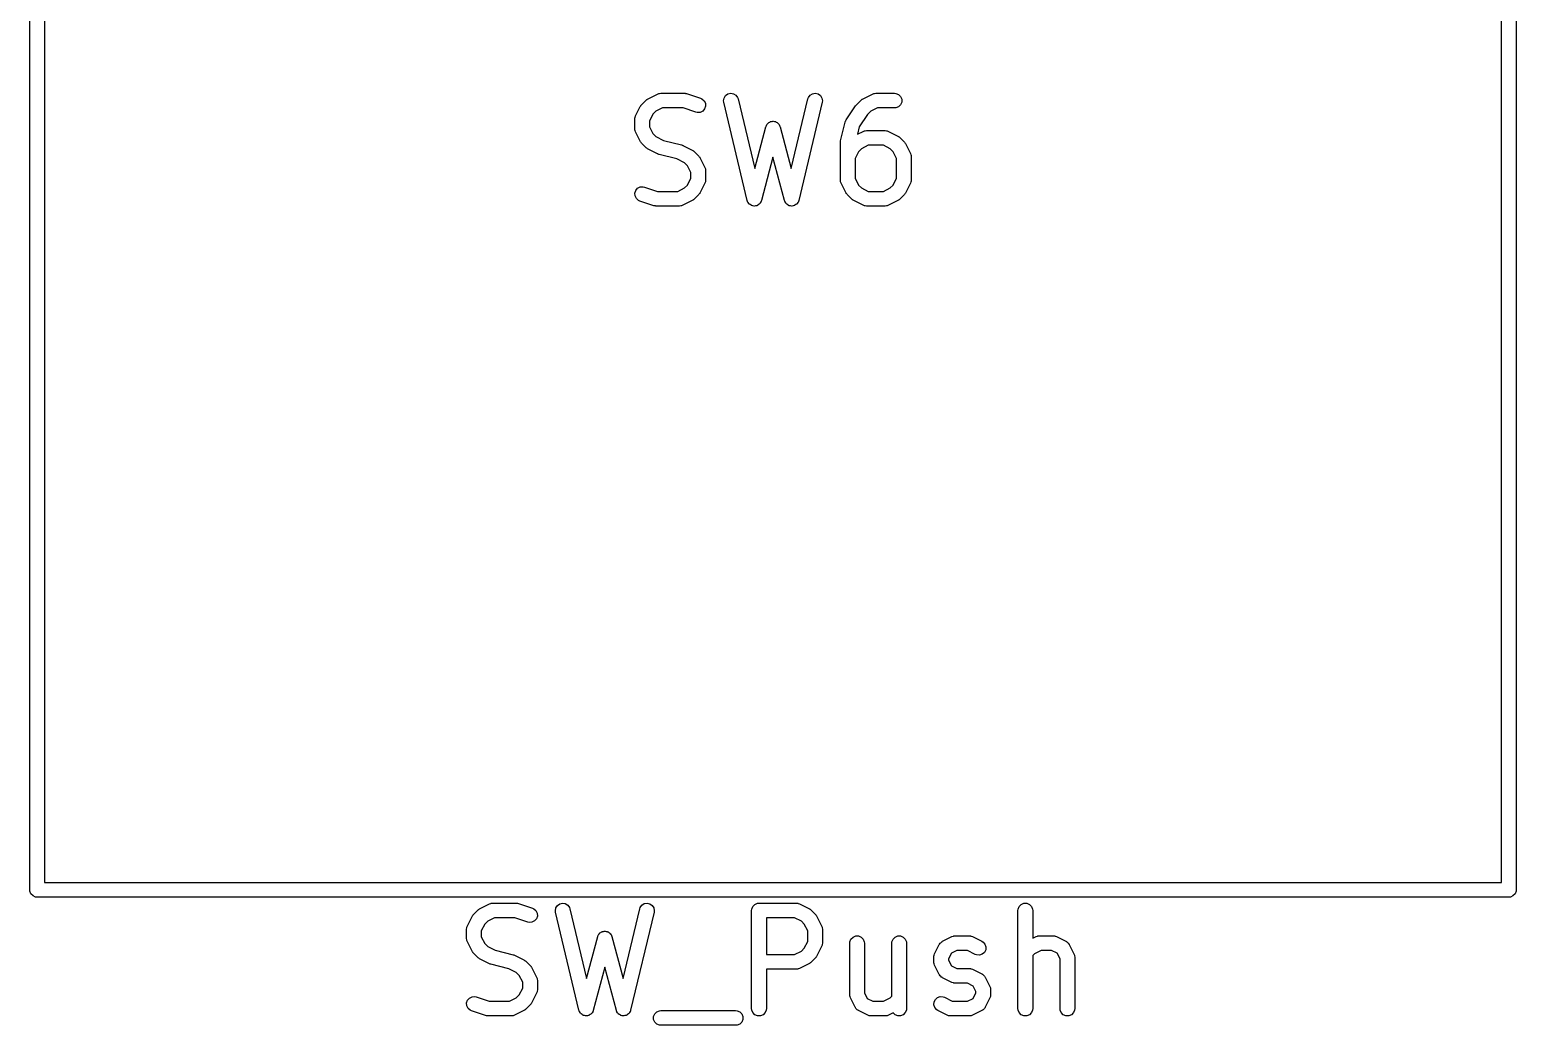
# Model space of a CAD drawing. Header units: millimetres. Extents: x 100.1 to 179.9, y -189 to -95.3.
# Drawn here: x 113.38 to 128.53, y -162.93 to -152.78 of the extents above; entities that cross this region are included whole.
import ezdxf

# ---------------------------------------------------------------- set-up
doc = ezdxf.new("R2010")
doc.units = ezdxf.units.MM
doc.layers.add('F.Fab', color=9, linetype='CONTINUOUS', true_color=0xafafaf)

msp = doc.modelspace()

# ---------------------------------------------------------------- linework, layer by layer
at = {"layer": 'F.Fab', "linetype": 'CONTINUOUS'}
for p, q in [((113.375, -161.55), (113.375, -146.55)), ((113.525, -146.625), (113.525, -161.475)), ((128.375, -161.475), (128.375, -146.625)), ((128.525, -146.55), (128.525, -161.55)), ((119.678364, -153.485356), (119.773602, -153.437737)), ((119.773602, -153.437737), (119.787333, -153.432482)), ((119.787333, -153.432482), (119.790022, -153.43229)), ((119.790022, -153.43229), (119.792511, -153.43126)), ((119.792511, -153.43126), (119.807143, -153.429819)), ((119.807143, -153.429819), (120.045238, -153.429819)), ((120.045238, -153.429819), (120.052643, -153.430548)), ((120.052643, -153.430548), (120.054618, -153.430408)), ((120.054618, -153.430408), (120.057215, -153.430998)), ((120.057215, -153.430998), (120.05987, -153.43126)), ((120.05987, -153.43126), (120.061701, -153.432018)), ((120.061701, -153.432018), (120.068955, -153.433668)), ((120.068955, -153.433668), (120.211812, -153.481287)), ((120.451114, -153.478728), (120.46645, -153.453806)), ((120.46645, -153.453806), (120.490157, -153.436649)), ((120.490157, -153.436649), (120.518625, -153.429871)), ((120.518625, -153.429871), (120.54752, -153.434504)), ((120.54752, -153.434504), (120.572442, -153.44984)), ((120.572442, -153.44984), (120.589599, -153.473547)), ((121.310402, -153.473547), (121.327559, -153.44984)), ((121.327559, -153.44984), (121.352481, -153.434504)), ((121.352481, -153.434504), (121.381376, -153.429871)), ((121.381376, -153.429871), (121.409844, -153.43665)), ((121.409844, -153.43665), (121.433551, -153.453806)), ((121.433551, -153.453806), (121.448887, -153.478728)), ((121.86884, -153.485356), (121.964078, -153.437737)), ((121.964078, -153.437737), (121.977809, -153.432482)), ((121.977809, -153.432482), (121.980498, -153.43229)), ((121.980498, -153.43229), (121.982987, -153.43126)), ((121.982987, -153.43126), (121.997619, -153.429819)), ((121.997619, -153.429819), (122.188095, -153.429819)), ((122.188095, -153.429819), (122.202727, -153.43126)), ((122.202727, -153.43126), (122.229763, -153.442459)), ((122.229763, -153.442459), (122.250455, -153.463151)), ((122.250455, -153.463151), (122.261654, -153.490187)), ((119.549585, -153.661754), (119.597204, -153.566516)), ((119.597204, -153.566516), (119.601168, -153.560216)), ((119.601168, -153.560216), (119.601926, -153.558389)), ((119.601926, -153.558389), (119.603614, -153.556332)), ((119.603614, -153.556332), (119.605036, -153.554073)), ((119.605036, -153.554073), (119.606534, -153.552773)), ((119.606534, -153.552773), (119.611253, -153.547024)), ((119.611253, -153.547024), (119.658872, -153.499405)), ((119.658872, -153.499405), (119.664621, -153.494686)), ((119.664621, -153.494686), (119.665921, -153.493188)), ((119.665921, -153.493188), (119.66818, -153.491766)), ((119.66818, -153.491766), (119.670237, -153.490078)), ((119.670237, -153.490078), (119.672064, -153.48932)), ((119.672064, -153.48932), (119.678364, -153.485356)), ((119.756332, -153.614077), (119.725925, -153.644484)), ((119.824848, -153.579819), (119.756332, -153.614077)), ((120.033068, -153.579819), (119.824848, -153.579819)), ((120.164377, -153.623589), (120.033068, -153.579819)), ((120.234078, -153.611688), (120.207904, -153.624774)), ((120.211812, -153.481287), (120.225237, -153.487281)), ((120.225237, -153.487281), (120.247344, -153.506455)), ((120.253252, -153.58958), (120.234078, -153.611688)), ((120.247344, -153.506455), (120.260431, -153.532628)), ((120.262506, -153.561818), (120.253252, -153.58958)), ((120.260431, -153.532628), (120.262506, -153.561818)), ((120.446481, -153.507623), (120.451114, -153.478728)), ((120.448469, -153.522191), (120.446481, -153.507623)), ((120.686564, -154.522191), (120.448469, -153.522191)), ((120.589599, -153.473547), (120.594389, -153.487447)), ((120.594389, -153.487447), (120.76364, -154.198303)), ((121.136359, -154.198303), (121.305612, -153.487448)), ((121.451532, -153.522191), (121.213436, -154.522191)), ((121.305612, -153.487448), (121.310402, -153.473547)), ((121.448887, -153.478728), (121.45352, -153.507623)), ((121.45352, -153.507623), (121.451532, -153.522191)), ((121.69712, -153.701311), (121.792358, -153.558454)), ((121.792358, -153.558454), (121.792392, -153.558411)), ((121.792392, -153.558411), (121.792402, -153.558389)), ((121.792402, -153.558389), (121.79689, -153.55292)), ((121.79689, -153.55292), (121.801674, -153.547079)), ((121.801674, -153.547079), (121.801695, -153.547064)), ((121.801695, -153.547064), (121.801729, -153.547024)), ((121.801729, -153.547024), (121.849348, -153.499405)), ((121.849348, -153.499405), (121.855097, -153.494686)), ((121.855097, -153.494686), (121.856397, -153.493188)), ((121.856397, -153.493188), (121.858656, -153.491766)), ((121.858656, -153.491766), (121.860713, -153.490078)), ((121.860713, -153.490078), (121.86254, -153.48932)), ((121.86254, -153.48932), (121.86884, -153.485356)), ((121.946808, -153.614077), (121.913046, -153.647838)), ((122.015324, -153.579819), (121.946808, -153.614077)), ((122.188095, -153.579819), (122.015324, -153.579819)), ((122.202727, -153.578378), (122.188095, -153.579819)), ((122.229763, -153.567179), (122.202727, -153.578378)), ((122.250455, -153.546487), (122.229763, -153.567179)), ((122.261654, -153.519451), (122.250455, -153.546487)), ((122.261654, -153.490187), (122.261654, -153.519451)), ((119.541667, -153.695295), (119.543108, -153.680663)), ((119.541667, -153.790533), (119.541667, -153.695295)), ((119.543108, -153.680663), (119.544139, -153.678173)), ((119.544139, -153.678173), (119.54433, -153.675486)), ((119.54433, -153.675486), (119.549585, -153.661754)), ((119.725925, -153.644484), (119.691667, -153.713)), ((119.691667, -153.713), (119.691667, -153.772828)), ((120.178714, -153.626849), (120.164377, -153.623589)), ((120.207904, -153.624774), (120.178714, -153.626849)), ((120.76364, -154.198303), (120.877532, -153.771208)), ((120.877532, -153.771208), (120.878817, -153.767779)), ((120.878817, -153.767779), (120.879009, -153.76634)), ((120.879009, -153.76634), (120.879998, -153.76463)), ((120.879998, -153.76463), (120.882695, -153.757441)), ((120.882695, -153.757441), (120.888712, -153.74958)), ((120.888712, -153.74958), (120.893671, -153.741015)), ((120.893671, -153.741015), (120.897528, -153.738062)), ((120.897528, -153.738062), (120.900482, -153.734204)), ((120.900482, -153.734204), (120.909049, -153.729243)), ((120.909049, -153.729243), (120.916909, -153.723228)), ((120.916909, -153.723228), (120.921601, -153.721976)), ((120.921601, -153.721976), (120.925807, -153.719542)), ((120.925807, -153.719542), (120.935624, -153.718237)), ((120.935624, -153.718237), (120.945185, -153.715688)), ((120.945185, -153.715688), (120.949997, -153.716327)), ((120.949997, -153.716327), (120.954816, -153.715687)), ((120.954816, -153.715687), (120.964386, -153.718239)), ((120.964386, -153.718239), (120.974193, -153.719542)), ((120.974193, -153.719542), (120.978394, -153.721974)), ((120.978394, -153.721974), (120.983091, -153.723227)), ((120.983091, -153.723227), (120.990953, -153.729245)), ((120.990953, -153.729245), (120.999518, -153.734204)), ((120.999518, -153.734204), (121.00247, -153.738061)), ((121.00247, -153.738061), (121.006329, -153.741015)), ((121.006329, -153.741015), (121.01129, -153.749583)), ((121.01129, -153.749583), (121.017305, -153.757442)), ((121.017305, -153.757442), (121.019999, -153.764626)), ((121.019999, -153.764626), (121.020991, -153.766339)), ((121.020991, -153.766339), (121.021182, -153.76778)), ((121.021182, -153.76778), (121.022468, -153.771208)), ((121.022468, -153.771208), (121.136359, -154.198303)), ((121.639144, -153.9152), (121.686763, -153.724724)), ((121.686763, -153.724724), (121.689843, -153.716101)), ((121.689843, -153.716101), (121.690203, -153.714285)), ((121.690203, -153.714285), (121.691081, -153.712637)), ((121.691081, -153.712637), (121.69171, -153.710878)), ((121.69171, -153.710878), (121.692813, -153.709389)), ((121.692813, -153.709389), (121.69712, -153.701311)), ((121.913046, -153.647838), (121.829134, -153.773707)), ((119.543108, -153.805165), (119.541667, -153.790533)), ((119.544139, -153.807654), (119.543108, -153.805165)), ((119.54433, -153.810342), (119.544139, -153.807654)), ((119.549585, -153.824074), (119.54433, -153.810342)), ((119.597204, -153.919312), (119.549585, -153.824074)), ((119.601168, -153.925611), (119.597204, -153.919312)), ((119.691667, -153.772828), (119.725925, -153.841344)), ((119.725925, -153.841344), (119.756332, -153.871751)), ((119.756332, -153.871751), (119.833319, -153.910244)), ((119.833319, -153.910244), (120.015809, -153.955867)), ((121.637803, -153.92427), (121.638346, -153.918758)), ((121.638346, -153.918758), (121.638768, -153.917736)), ((121.638768, -153.917736), (121.639144, -153.9152)), ((121.829134, -153.773707), (121.81061, -153.847804)), ((121.81061, -153.847804), (121.86884, -153.818689)), ((121.86884, -153.818689), (121.882571, -153.813434)), ((121.882571, -153.813434), (121.88526, -153.813242)), ((121.88526, -153.813242), (121.887749, -153.812212)), ((121.887749, -153.812212), (121.902381, -153.810771)), ((121.902381, -153.810771), (122.092857, -153.810771)), ((122.092857, -153.810771), (122.107489, -153.812212)), ((122.107489, -153.812212), (122.109978, -153.813243)), ((122.109978, -153.813243), (122.112666, -153.813434)), ((122.112666, -153.813434), (122.126398, -153.818689)), ((122.126398, -153.818689), (122.221636, -153.866308)), ((122.221636, -153.866308), (122.227935, -153.870272)), ((122.227935, -153.870272), (122.229763, -153.87103)), ((122.229763, -153.87103), (122.231819, -153.872718)), ((122.231819, -153.872718), (122.234079, -153.87414)), ((122.234079, -153.87414), (122.235378, -153.875638)), ((122.235378, -153.875638), (122.241128, -153.880357)), ((122.241128, -153.880357), (122.288747, -153.927976)), ((119.601926, -153.927439), (119.601168, -153.925611)), ((119.603614, -153.929495), (119.601926, -153.927439)), ((119.605036, -153.931755), (119.603614, -153.929495)), ((119.606534, -153.933054), (119.605036, -153.931755)), ((119.611253, -153.938804), (119.606534, -153.933054)), ((119.658872, -153.986423), (119.611253, -153.938804)), ((119.664621, -153.991141), (119.658872, -153.986423)), ((119.665921, -153.99264), (119.664621, -153.991141)), ((119.66818, -153.994061), (119.665921, -153.99264)), ((119.670237, -153.99575), (119.66818, -153.994061)), ((119.672064, -153.996507), (119.670237, -153.99575)), ((119.678364, -154.000472), (119.672064, -153.996507)), ((119.773602, -154.048091), (119.678364, -154.000472)), ((119.774671, -154.0485), (119.773602, -154.048091)), ((119.775107, -154.048823), (119.774671, -154.0485)), ((119.781243, -154.051015), (119.775107, -154.048823)), ((119.787333, -154.053346), (119.781243, -154.051015)), ((119.787873, -154.053384), (119.787333, -154.053346)), ((119.788953, -154.05377), (119.787873, -154.053384)), ((119.971443, -154.099392), (119.788953, -154.05377)), ((120.015809, -153.955867), (120.016888, -153.956252)), ((120.016888, -153.956252), (120.017428, -153.956291)), ((120.017428, -153.956291), (120.023509, -153.958618)), ((120.023509, -153.958618), (120.029655, -153.960814)), ((120.029655, -153.960814), (120.03009, -153.961136)), ((120.03009, -153.961136), (120.03116, -153.961546)), ((120.03116, -153.961546), (120.126398, -154.009165)), ((120.126398, -154.009165), (120.132697, -154.013129)), ((120.132697, -154.013129), (120.134525, -154.013887)), ((120.134525, -154.013887), (120.136581, -154.015575)), ((120.136581, -154.015575), (120.138841, -154.016997)), ((120.138841, -154.016997), (120.14014, -154.018495)), ((120.14014, -154.018495), (120.14589, -154.023214)), ((120.14589, -154.023214), (120.193509, -154.070833)), ((120.193509, -154.070833), (120.198227, -154.076582)), ((121.636905, -153.93339), (121.637156, -153.930836)), ((121.636905, -154.314342), (121.636905, -153.93339)), ((121.636994, -153.929744), (121.637803, -153.92427)), ((121.637156, -153.930836), (121.636994, -153.929744)), ((121.821163, -154.025436), (121.786905, -154.093952)), ((121.85157, -153.995029), (121.821163, -154.025436)), ((121.920086, -153.960771), (121.85157, -153.995029)), ((122.075152, -153.960771), (121.920086, -153.960771)), ((122.143668, -153.995029), (122.075152, -153.960771)), ((122.174075, -154.025436), (122.143668, -153.995029)), ((122.208333, -154.093952), (122.174075, -154.025436)), ((122.288747, -153.927976), (122.293465, -153.933725)), ((122.293465, -153.933725), (122.294964, -153.935025)), ((122.294964, -153.935025), (122.296385, -153.937284)), ((122.296385, -153.937284), (122.298074, -153.939341)), ((122.298074, -153.939341), (122.298831, -153.941168)), ((122.298831, -153.941168), (122.302796, -153.947468)), ((122.302796, -153.947468), (122.350415, -154.042706)), ((122.350415, -154.042706), (122.35567, -154.056437)), ((122.35567, -154.056437), (122.355861, -154.059126)), ((122.355861, -154.059126), (122.356892, -154.061615)), ((122.356892, -154.061615), (122.358333, -154.076247)), ((120.04843, -154.137886), (119.971443, -154.099392)), ((120.078837, -154.168293), (120.04843, -154.137886)), ((120.113095, -154.236809), (120.078837, -154.168293)), ((120.198227, -154.076582), (120.199726, -154.077882)), ((120.199726, -154.077882), (120.201147, -154.080141)), ((120.201147, -154.080141), (120.202836, -154.082198)), ((120.202836, -154.082198), (120.203593, -154.084025)), ((120.203593, -154.084025), (120.207558, -154.090325)), ((120.207558, -154.090325), (120.255177, -154.185563)), ((120.255177, -154.185563), (120.260432, -154.199294)), ((120.260432, -154.199294), (120.260623, -154.201983)), ((120.260623, -154.201983), (120.261654, -154.204472)), ((120.261654, -154.204472), (120.263095, -154.219104)), ((120.263095, -154.219104), (120.263095, -154.314342)), ((120.949999, -154.081613), (120.831992, -154.524144)), ((121.068008, -154.524144), (120.949999, -154.081613)), ((121.786905, -154.093952), (121.786905, -154.296637)), ((122.208333, -154.296637), (122.208333, -154.093952)), ((122.358333, -154.076247), (122.358333, -154.314342)), ((120.048429, -154.395561), (120.078836, -154.365153)), ((120.078836, -154.365153), (120.113095, -154.296637)), ((120.113095, -154.296637), (120.113095, -154.236809)), ((120.255177, -154.347883), (120.207558, -154.443121)), ((120.260432, -154.334152), (120.255177, -154.347883)), ((120.260623, -154.331462), (120.260432, -154.334152)), ((120.261654, -154.328974), (120.260623, -154.331462)), ((120.263095, -154.314342), (120.261654, -154.328974)), ((121.638346, -154.328974), (121.636905, -154.314342)), ((121.639377, -154.331463), (121.638346, -154.328974)), ((121.639568, -154.334151), (121.639377, -154.331463)), ((121.644823, -154.347883), (121.639568, -154.334151)), ((121.692442, -154.443121), (121.644823, -154.347883)), ((121.786905, -154.296637), (121.821163, -154.365153)), ((121.821163, -154.365153), (121.85157, -154.395561)), ((122.143667, -154.395561), (122.174074, -154.365153)), ((122.174074, -154.365153), (122.208333, -154.296637)), ((122.350415, -154.347883), (122.302796, -154.443121)), ((122.35567, -154.334152), (122.350415, -154.347883)), ((122.355861, -154.331462), (122.35567, -154.334152)), ((122.356892, -154.328974), (122.355861, -154.331462)), ((122.358333, -154.314342), (122.356892, -154.328974)), ((119.542256, -154.44782), (119.55151, -154.420057)), ((119.544331, -154.47701), (119.542256, -154.44782)), ((119.557417, -154.503183), (119.544331, -154.47701)), ((119.55151, -154.420057), (119.570684, -154.39795)), ((119.579524, -154.522357), (119.557417, -154.503183)), ((119.570684, -154.39795), (119.596857, -154.384864)), ((119.59295, -154.528351), (119.579524, -154.522357)), ((119.735806, -154.57597), (119.59295, -154.528351)), ((119.596857, -154.384864), (119.626047, -154.382789)), ((119.626047, -154.382789), (119.640384, -154.386049)), ((119.640384, -154.386049), (119.771694, -154.429819)), ((119.771694, -154.429819), (119.979914, -154.429819)), ((119.979914, -154.429819), (120.048429, -154.395561)), ((120.126398, -154.524282), (120.03116, -154.571901)), ((120.132697, -154.520317), (120.126398, -154.524282)), ((120.134525, -154.51956), (120.132697, -154.520317)), ((120.136581, -154.517872), (120.134525, -154.51956)), ((120.138841, -154.51645), (120.136581, -154.517872)), ((120.140141, -154.51495), (120.138841, -154.51645)), ((120.145891, -154.510232), (120.140141, -154.51495)), ((120.193509, -154.462613), (120.145891, -154.510232)), ((120.198227, -154.456863), (120.193509, -154.462613)), ((120.199726, -154.455564), (120.198227, -154.456863)), ((120.201147, -154.453305), (120.199726, -154.455564)), ((120.202837, -154.451247), (120.201147, -154.453305)), ((120.203594, -154.449417), (120.202837, -154.451247)), ((120.207558, -154.443121), (120.203594, -154.449417)), ((120.688293, -154.52721), (120.686564, -154.522191)), ((120.688533, -154.529012), (120.688293, -154.52721)), ((120.689475, -154.53064), (120.688533, -154.529012)), ((120.830126, -154.529118), (120.829839, -154.53091)), ((120.831992, -154.524144), (120.830126, -154.529118)), ((121.069873, -154.529119), (121.068008, -154.524144)), ((121.070161, -154.53091), (121.069873, -154.529119)), ((121.211467, -154.529013), (121.210523, -154.530642)), ((121.211706, -154.527209), (121.211467, -154.529013)), ((121.213436, -154.522191), (121.211706, -154.527209)), ((121.696405, -154.449417), (121.692442, -154.443121)), ((121.697163, -154.451247), (121.696405, -154.449417)), ((121.698852, -154.453305), (121.697163, -154.451247)), ((121.700274, -154.455564), (121.698852, -154.453305)), ((121.701772, -154.456863), (121.700274, -154.455564)), ((121.70649, -154.462612), (121.701772, -154.456863)), ((121.754109, -154.510232), (121.70649, -154.462612)), ((121.759858, -154.51495), (121.754109, -154.510232)), ((121.761159, -154.51645), (121.759858, -154.51495)), ((121.763418, -154.517872), (121.761159, -154.51645)), ((121.765475, -154.51956), (121.763418, -154.517872)), ((121.767302, -154.520317), (121.765475, -154.51956)), ((121.773602, -154.524282), (121.767302, -154.520317)), ((121.86884, -154.571901), (121.773602, -154.524282)), ((121.85157, -154.395561), (121.920086, -154.429819)), ((121.920086, -154.429819), (122.075152, -154.429819)), ((122.075152, -154.429819), (122.143667, -154.395561)), ((122.221636, -154.524282), (122.126398, -154.571901)), ((122.227935, -154.520317), (122.221636, -154.524282)), ((122.229763, -154.51956), (122.227935, -154.520317)), ((122.231819, -154.517872), (122.229763, -154.51956)), ((122.234079, -154.51645), (122.231819, -154.517872)), ((122.235379, -154.51495), (122.234079, -154.51645)), ((122.241129, -154.510232), (122.235379, -154.51495)), ((122.288747, -154.462613), (122.241129, -154.510232)), ((122.293465, -154.456863), (122.288747, -154.462613)), ((122.294964, -154.455564), (122.293465, -154.456863)), ((122.296385, -154.453305), (122.294964, -154.455564)), ((122.298075, -154.451247), (122.296385, -154.453305)), ((122.298832, -154.449417), (122.298075, -154.451247)), ((122.302796, -154.443121), (122.298832, -154.449417)), ((119.743061, -154.577619), (119.735806, -154.57597)), ((119.744892, -154.578378), (119.743061, -154.577619)), ((119.747545, -154.578639), (119.744892, -154.578378)), ((119.750143, -154.57923), (119.747545, -154.578639)), ((119.752117, -154.579089), (119.750143, -154.57923)), ((119.759524, -154.579819), (119.752117, -154.579089)), ((119.997619, -154.579819), (119.759524, -154.579819)), ((120.012251, -154.578378), (119.997619, -154.579819)), ((120.01474, -154.577346), (120.012251, -154.578378)), ((120.017428, -154.577156), (120.01474, -154.577346)), ((120.03116, -154.571901), (120.017428, -154.577156)), ((120.691354, -154.536091), (120.689475, -154.53064)), ((120.69774, -154.544915), (120.691354, -154.536091)), ((120.703195, -154.554337), (120.69774, -154.544915)), ((120.706252, -154.556677), (120.703195, -154.554337)), ((120.708511, -154.559798), (120.706252, -154.556677)), ((120.717786, -154.565505), (120.708511, -154.559798)), ((120.726433, -154.572124), (120.717786, -154.565505)), ((120.730153, -154.573116), (120.726433, -154.572124)), ((120.733433, -154.575134), (120.730153, -154.573116)), ((120.744187, -154.576858), (120.733433, -154.575134)), ((120.754709, -154.579664), (120.744187, -154.576858)), ((120.758524, -154.579157), (120.754709, -154.579664)), ((120.762328, -154.579767), (120.758524, -154.579157)), ((120.772926, -154.577243), (120.762328, -154.579767)), ((120.783717, -154.57581), (120.772926, -154.577243)), ((120.787048, -154.573881), (120.783717, -154.57581)), ((120.790796, -154.572989), (120.787048, -154.573881)), ((120.79962, -154.566602), (120.790796, -154.572989)), ((120.809042, -154.561148), (120.79962, -154.566602)), ((120.811382, -154.55809), (120.809042, -154.561148)), ((120.814503, -154.555832), (120.811382, -154.55809)), ((120.82021, -154.546556), (120.814503, -154.555832)), ((120.826829, -154.53791), (120.82021, -154.546556)), ((120.828854, -154.53251), (120.826829, -154.53791)), ((120.829839, -154.53091), (120.828854, -154.53251)), ((121.071145, -154.532509), (121.070161, -154.53091)), ((121.073171, -154.537911), (121.071145, -154.532509)), ((121.079791, -154.546559), (121.073171, -154.537911)), ((121.085497, -154.555832), (121.079791, -154.546559)), ((121.088617, -154.55809), (121.085497, -154.555832)), ((121.090958, -154.561148), (121.088617, -154.55809)), ((121.100379, -154.566602), (121.090958, -154.561148)), ((121.109204, -154.572989), (121.100379, -154.566602)), ((121.112951, -154.573881), (121.109204, -154.572989)), ((121.116283, -154.57581), (121.112951, -154.573881)), ((121.127076, -154.577244), (121.116283, -154.57581)), ((121.137672, -154.579767), (121.127076, -154.577244)), ((121.141473, -154.579157), (121.137672, -154.579767)), ((121.145292, -154.579665), (121.141473, -154.579157)), ((121.155823, -154.576856), (121.145292, -154.579665)), ((121.166567, -154.575134), (121.155823, -154.576856)), ((121.169843, -154.573118), (121.166567, -154.575134)), ((121.173567, -154.572125), (121.169843, -154.573118)), ((121.182217, -154.565503), (121.173567, -154.572125)), ((121.191489, -154.559798), (121.182217, -154.565503)), ((121.193747, -154.556677), (121.191489, -154.559798)), ((121.196805, -154.554337), (121.193747, -154.556677)), ((121.20226, -154.544914), (121.196805, -154.554337)), ((121.208646, -154.536091), (121.20226, -154.544914)), ((121.210523, -154.530642), (121.208646, -154.536091)), ((121.882571, -154.577156), (121.86884, -154.571901)), ((121.88526, -154.577347), (121.882571, -154.577156)), ((121.887749, -154.578378), (121.88526, -154.577347)), ((121.902381, -154.579819), (121.887749, -154.578378)), ((122.092857, -154.579819), (121.902381, -154.579819)), ((122.107489, -154.578378), (122.092857, -154.579819)), ((122.109978, -154.577346), (122.107489, -154.578378)), ((122.112666, -154.577156), (122.109978, -154.577346)), ((122.126398, -154.571901), (122.112666, -154.577156)), ((113.525, -161.475), (128.375, -161.475)), ((113.376441, -161.564632), (113.375, -161.55)), ((113.38764, -161.591668), (113.376441, -161.564632)), ((113.408332, -161.61236), (113.38764, -161.591668)), ((113.435368, -161.623559), (113.408332, -161.61236)), ((113.45, -161.625), (113.435368, -161.623559)), ((128.45, -161.625), (113.45, -161.625)), ((128.464632, -161.623559), (128.45, -161.625)), ((128.491668, -161.61236), (128.464632, -161.623559)), ((128.51236, -161.591668), (128.491668, -161.61236)), ((128.523559, -161.564632), (128.51236, -161.591668)), ((128.525, -161.55), (128.523559, -161.564632)), ((117.896967, -161.802024), (117.944586, -161.754405)), ((117.944586, -161.754405), (117.950335, -161.749686)), ((117.950335, -161.749686), (117.951635, -161.748188)), ((117.951635, -161.748188), (117.953894, -161.746766)), ((117.953894, -161.746766), (117.955951, -161.745078)), ((117.955951, -161.745078), (117.957778, -161.74432)), ((117.957778, -161.74432), (117.964078, -161.740356)), ((117.964078, -161.740356), (118.059316, -161.692737)), ((118.059316, -161.692737), (118.073047, -161.687482)), ((118.073047, -161.687482), (118.075736, -161.68729)), ((118.075736, -161.68729), (118.078225, -161.68626)), ((118.078225, -161.68626), (118.092857, -161.684819)), ((118.092857, -161.684819), (118.330952, -161.684819)), ((118.330952, -161.684819), (118.338357, -161.685548)), ((118.338357, -161.685548), (118.340332, -161.685408)), ((118.340332, -161.685408), (118.342929, -161.685998)), ((118.342929, -161.685998), (118.345584, -161.68626)), ((118.345584, -161.68626), (118.347415, -161.687018)), ((118.347415, -161.687018), (118.354669, -161.688668)), ((118.354669, -161.688668), (118.497526, -161.736287)), ((118.497526, -161.736287), (118.510951, -161.742281)), ((118.510951, -161.742281), (118.533058, -161.761455)), ((118.533058, -161.761455), (118.546145, -161.787628)), ((118.546145, -161.787628), (118.54822, -161.816818)), ((118.732195, -161.762623), (118.736828, -161.733728)), ((118.734183, -161.777191), (118.732195, -161.762623)), ((118.972278, -162.777191), (118.734183, -161.777191)), ((118.736828, -161.733728), (118.752164, -161.708806)), ((118.752164, -161.708806), (118.775871, -161.691649)), ((118.775871, -161.691649), (118.804339, -161.684871)), ((118.804339, -161.684871), (118.833234, -161.689504)), ((118.833234, -161.689504), (118.858156, -161.70484)), ((118.858156, -161.70484), (118.875313, -161.728547)), ((118.875313, -161.728547), (118.880103, -161.742447)), ((118.880103, -161.742447), (119.049354, -162.453303)), ((119.422073, -162.453303), (119.591326, -161.742448)), ((119.737246, -161.777191), (119.49915, -162.777191)), ((119.591326, -161.742448), (119.596116, -161.728547)), ((119.596116, -161.728547), (119.613273, -161.70484)), ((119.613273, -161.70484), (119.638195, -161.689504)), ((119.638195, -161.689504), (119.66709, -161.684871)), ((119.66709, -161.684871), (119.695558, -161.69165)), ((119.695558, -161.69165), (119.719265, -161.708806)), ((119.719265, -161.708806), (119.734601, -161.733728)), ((119.734601, -161.733728), (119.739234, -161.762623)), ((119.739234, -161.762623), (119.737246, -161.777191)), ((120.732143, -161.759819), (120.733584, -161.745187)), ((120.732143, -162.759819), (120.732143, -161.759819)), ((120.733584, -161.745187), (120.744783, -161.718151)), ((120.744783, -161.718151), (120.765475, -161.697459)), ((120.765475, -161.697459), (120.792511, -161.68626)), ((120.792511, -161.68626), (120.807143, -161.684819)), ((120.807143, -161.684819), (121.188095, -161.684819)), ((121.188095, -161.684819), (121.202727, -161.68626)), ((121.202727, -161.68626), (121.205216, -161.687291)), ((121.205216, -161.687291), (121.207904, -161.687482)), ((121.207904, -161.687482), (121.221636, -161.692737)), ((121.221636, -161.692737), (121.316874, -161.740356)), ((121.316874, -161.740356), (121.323173, -161.74432)), ((121.323173, -161.74432), (121.325001, -161.745078)), ((121.325001, -161.745078), (121.327057, -161.746766)), ((121.327057, -161.746766), (121.329317, -161.748188)), ((121.329317, -161.748188), (121.330616, -161.749686)), ((121.330616, -161.749686), (121.336366, -161.754405)), ((121.336366, -161.754405), (121.383985, -161.802024)), ((123.446429, -161.759819), (123.44787, -161.745187)), ((123.446429, -162.759819), (123.446429, -161.759819)), ((123.44787, -161.745187), (123.459069, -161.718151)), ((123.459069, -161.718151), (123.479761, -161.697459)), ((123.479761, -161.697459), (123.506797, -161.68626)), ((123.506797, -161.68626), (123.536061, -161.68626)), ((123.536061, -161.68626), (123.563097, -161.697459)), ((123.563097, -161.697459), (123.583789, -161.718151)), ((123.583789, -161.718151), (123.594988, -161.745187)), ((123.594988, -161.745187), (123.596429, -161.759819)), ((123.596429, -161.759819), (123.596429, -162.043228)), ((117.827381, -161.950295), (117.828822, -161.935663)), ((117.827381, -162.045533), (117.827381, -161.950295)), ((117.828822, -161.935663), (117.829853, -161.933173)), ((117.829853, -161.933173), (117.830044, -161.930486)), ((117.830044, -161.930486), (117.835299, -161.916754)), ((117.835299, -161.916754), (117.882918, -161.821516)), ((117.882918, -161.821516), (117.886882, -161.815216)), ((117.886882, -161.815216), (117.88764, -161.813389)), ((117.88764, -161.813389), (117.889328, -161.811332)), ((117.889328, -161.811332), (117.89075, -161.809073)), ((117.89075, -161.809073), (117.892248, -161.807773)), ((117.892248, -161.807773), (117.896967, -161.802024)), ((118.011639, -161.899484), (117.977381, -161.968)), ((118.042046, -161.869077), (118.011639, -161.899484)), ((118.110562, -161.834819), (118.042046, -161.869077)), ((118.318782, -161.834819), (118.110562, -161.834819)), ((118.450091, -161.878589), (118.318782, -161.834819)), ((118.464428, -161.881849), (118.450091, -161.878589)), ((118.493618, -161.879774), (118.464428, -161.881849)), ((118.519792, -161.866688), (118.493618, -161.879774)), ((118.538966, -161.84458), (118.519792, -161.866688)), ((118.54822, -161.816818), (118.538966, -161.84458)), ((121.17039, -161.834819), (120.882143, -161.834819)), ((120.882143, -161.834819), (120.882143, -162.208628)), ((121.238906, -161.869077), (121.17039, -161.834819)), ((121.269313, -161.899484), (121.238906, -161.869077)), ((121.303571, -161.968), (121.269313, -161.899484)), ((121.383985, -161.802024), (121.388703, -161.807773)), ((121.388703, -161.807773), (121.390202, -161.809073)), ((121.390202, -161.809073), (121.391623, -161.811332)), ((121.391623, -161.811332), (121.393312, -161.813389)), ((121.393312, -161.813389), (121.394069, -161.815216)), ((121.394069, -161.815216), (121.398034, -161.821516)), ((121.398034, -161.821516), (121.445653, -161.916754)), ((121.445653, -161.916754), (121.450908, -161.930485)), ((121.450908, -161.930485), (121.451099, -161.933174)), ((121.451099, -161.933174), (121.45213, -161.935663)), ((121.45213, -161.935663), (121.453571, -161.950295)), ((121.453571, -161.950295), (121.453571, -162.093152)), ((117.828822, -162.060165), (117.827381, -162.045533)), ((117.829853, -162.062654), (117.828822, -162.060165)), ((117.830044, -162.065342), (117.829853, -162.062654)), ((117.835299, -162.079074), (117.830044, -162.065342)), ((117.882918, -162.174312), (117.835299, -162.079074)), ((117.977381, -161.968), (117.977381, -162.027828)), ((117.977381, -162.027828), (118.011639, -162.096344)), ((118.011639, -162.096344), (118.042046, -162.126751)), ((119.049354, -162.453303), (119.163246, -162.026208)), ((119.163246, -162.026208), (119.164531, -162.022779)), ((119.164531, -162.022779), (119.164723, -162.02134)), ((119.164723, -162.02134), (119.165712, -162.01963)), ((119.165712, -162.01963), (119.168409, -162.012441)), ((119.168409, -162.012441), (119.174426, -162.00458)), ((119.174426, -162.00458), (119.179385, -161.996015)), ((119.179385, -161.996015), (119.183242, -161.993062)), ((119.183242, -161.993062), (119.186196, -161.989204)), ((119.186196, -161.989204), (119.194763, -161.984243)), ((119.194763, -161.984243), (119.202623, -161.978228)), ((119.202623, -161.978228), (119.207315, -161.976976)), ((119.207315, -161.976976), (119.211521, -161.974542)), ((119.211521, -161.974542), (119.221338, -161.973237)), ((119.221338, -161.973237), (119.230899, -161.970688)), ((119.230899, -161.970688), (119.235711, -161.971327)), ((119.235711, -161.971327), (119.24053, -161.970687)), ((119.24053, -161.970687), (119.2501, -161.973239)), ((119.2501, -161.973239), (119.259907, -161.974542)), ((119.259907, -161.974542), (119.264108, -161.976974)), ((119.264108, -161.976974), (119.268805, -161.978227)), ((119.268805, -161.978227), (119.276667, -161.984245)), ((119.276667, -161.984245), (119.285232, -161.989204)), ((119.285232, -161.989204), (119.288184, -161.993061)), ((119.288184, -161.993061), (119.292043, -161.996015)), ((119.292043, -161.996015), (119.297004, -162.004583)), ((119.297004, -162.004583), (119.303019, -162.012442)), ((119.303019, -162.012442), (119.305713, -162.019626)), ((119.305713, -162.019626), (119.306705, -162.021339)), ((119.306705, -162.021339), (119.306896, -162.02278)), ((119.306896, -162.02278), (119.308182, -162.026208)), ((119.308182, -162.026208), (119.422073, -162.453303)), ((121.269313, -162.143963), (121.303571, -162.075447)), ((121.303571, -162.075447), (121.303571, -161.968)), ((121.453571, -162.093152), (121.45213, -162.107784)), ((121.732143, -162.093152), (121.733584, -162.07852)), ((121.732143, -162.616961), (121.732143, -162.093152)), ((121.733584, -162.07852), (121.744783, -162.051484)), ((121.744783, -162.051484), (121.765475, -162.030792)), ((121.765475, -162.030792), (121.792511, -162.019593)), ((121.792511, -162.019593), (121.821775, -162.019593)), ((121.821775, -162.019593), (121.848811, -162.030792)), ((121.848811, -162.030792), (121.869503, -162.051484)), ((121.869503, -162.051484), (121.880702, -162.07852)), ((121.880702, -162.07852), (121.882143, -162.093152)), ((121.882143, -162.093152), (121.882143, -162.599256)), ((122.160714, -162.093152), (122.162155, -162.07852)), ((122.160714, -162.633514), (122.160714, -162.093152)), ((122.162155, -162.07852), (122.173354, -162.051484)), ((122.173354, -162.051484), (122.194046, -162.030792)), ((122.194046, -162.030792), (122.221082, -162.019593)), ((122.221082, -162.019593), (122.250346, -162.019593)), ((122.250346, -162.019593), (122.277382, -162.030792)), ((122.277382, -162.030792), (122.298074, -162.051484)), ((122.298074, -162.051484), (122.309273, -162.07852)), ((122.309273, -162.07852), (122.310714, -162.093152)), ((122.310714, -162.093152), (122.310714, -162.759819)), ((122.644823, -162.10723), (122.646363, -162.104782)), ((122.646363, -162.104782), (122.646748, -162.103629)), ((122.646748, -162.103629), (122.647993, -162.102192)), ((122.647993, -162.102192), (122.652655, -162.094787)), ((122.652655, -162.094787), (122.659759, -162.088625)), ((122.659759, -162.088625), (122.665921, -162.081521)), ((122.665921, -162.081521), (122.673326, -162.076859)), ((122.673326, -162.076859), (122.674763, -162.075614)), ((122.674763, -162.075614), (122.675916, -162.075229)), ((122.675916, -162.075229), (122.678364, -162.073689)), ((122.678364, -162.073689), (122.773602, -162.02607)), ((122.773602, -162.02607), (122.787333, -162.020815)), ((122.787333, -162.020815), (122.790022, -162.020623)), ((122.790022, -162.020623), (122.792511, -162.019593)), ((122.792511, -162.019593), (122.807143, -162.018152)), ((122.807143, -162.018152), (122.95, -162.018152)), ((122.95, -162.018152), (122.964632, -162.019593)), ((122.964632, -162.019593), (122.967121, -162.020624)), ((122.967121, -162.020624), (122.969809, -162.020815)), ((122.969809, -162.020815), (122.983541, -162.02607)), ((122.983541, -162.02607), (123.078779, -162.073689)), ((123.078779, -162.073689), (123.091222, -162.081521)), ((123.091222, -162.081521), (123.110395, -162.103629)), ((123.110395, -162.103629), (123.119649, -162.13139)), ((123.596429, -162.043228), (123.630745, -162.02607)), ((123.630745, -162.02607), (123.644476, -162.020815)), ((123.644476, -162.020815), (123.647165, -162.020623)), ((123.647165, -162.020623), (123.649654, -162.019593)), ((123.649654, -162.019593), (123.664286, -162.018152)), ((123.664286, -162.018152), (123.807143, -162.018152)), ((123.807143, -162.018152), (123.821775, -162.019593)), ((123.821775, -162.019593), (123.824264, -162.020624)), ((123.824264, -162.020624), (123.826952, -162.020815)), ((123.826952, -162.020815), (123.840684, -162.02607)), ((123.840684, -162.02607), (123.935922, -162.073689)), ((123.935922, -162.073689), (123.938369, -162.075229)), ((123.938369, -162.075229), (123.939523, -162.075614)), ((123.939523, -162.075614), (123.940959, -162.076859)), ((123.940959, -162.076859), (123.948365, -162.081521)), ((123.948365, -162.081521), (123.954526, -162.088625)), ((123.954526, -162.088625), (123.961631, -162.094787)), ((123.961631, -162.094787), (123.966292, -162.102192)), ((123.966292, -162.102192), (123.967538, -162.103629)), ((123.967538, -162.103629), (123.967922, -162.104782)), ((123.967922, -162.104782), (123.969463, -162.10723)), ((117.886882, -162.180611), (117.882918, -162.174312)), ((117.88764, -162.182439), (117.886882, -162.180611)), ((117.889328, -162.184495), (117.88764, -162.182439)), ((117.89075, -162.186755), (117.889328, -162.184495)), ((117.892248, -162.188054), (117.89075, -162.186755)), ((117.896967, -162.193804), (117.892248, -162.188054)), ((117.944586, -162.241423), (117.896967, -162.193804)), ((117.950335, -162.246141), (117.944586, -162.241423)), ((117.951635, -162.24764), (117.950335, -162.246141)), ((117.953894, -162.249061), (117.951635, -162.24764)), ((117.955951, -162.25075), (117.953894, -162.249061)), ((117.957778, -162.251507), (117.955951, -162.25075)), ((117.964078, -162.255472), (117.957778, -162.251507)), ((118.059316, -162.303091), (117.964078, -162.255472)), ((118.042046, -162.126751), (118.119033, -162.165244)), ((118.119033, -162.165244), (118.301523, -162.210867)), ((118.301523, -162.210867), (118.302602, -162.211252)), ((118.302602, -162.211252), (118.303142, -162.211291)), ((118.303142, -162.211291), (118.309223, -162.213618)), ((118.309223, -162.213618), (118.315369, -162.215814)), ((118.315369, -162.215814), (118.315804, -162.216136)), ((118.315804, -162.216136), (118.316874, -162.216546)), ((118.316874, -162.216546), (118.412112, -162.264165)), ((120.882143, -162.208628), (121.17039, -162.208628)), ((121.17039, -162.208628), (121.238906, -162.17437)), ((121.238906, -162.17437), (121.269313, -162.143963)), ((121.383985, -162.241423), (121.336366, -162.289042)), ((121.388703, -162.235673), (121.383985, -162.241423)), ((121.390202, -162.234374), (121.388703, -162.235673)), ((121.391623, -162.232114), (121.390202, -162.234374)), ((121.393312, -162.230058), (121.391623, -162.232114)), ((121.394069, -162.22823), (121.393312, -162.230058)), ((121.398034, -162.221931), (121.394069, -162.22823)), ((121.445653, -162.126693), (121.398034, -162.221931)), ((121.450908, -162.112962), (121.445653, -162.126693)), ((121.451099, -162.110272), (121.450908, -162.112962)), ((121.45213, -162.107784), (121.451099, -162.110272)), ((122.589286, -162.236009), (122.590727, -162.221377)), ((122.589286, -162.283628), (122.589286, -162.236009)), ((122.590727, -162.221377), (122.591758, -162.218887)), ((122.591758, -162.218887), (122.591949, -162.2162)), ((122.591949, -162.2162), (122.597204, -162.202468)), ((122.597204, -162.202468), (122.644823, -162.10723)), ((122.767806, -162.196672), (122.739286, -162.253714)), ((122.739286, -162.253714), (122.739286, -162.265923)), ((122.824848, -162.168152), (122.767806, -162.196672)), ((122.932295, -162.168152), (122.824848, -162.168152)), ((123.011697, -162.207853), (122.932295, -162.168152)), ((123.025428, -162.213108), (123.011697, -162.207853)), ((123.054618, -162.215182), (123.025428, -162.213108)), ((123.08238, -162.205928), (123.054618, -162.215182)), ((123.104487, -162.186755), (123.08238, -162.205928)), ((123.117575, -162.16058), (123.104487, -162.186755)), ((123.119649, -162.13139), (123.117575, -162.16058)), ((123.613475, -162.20241), (123.596429, -162.219456)), ((123.596429, -162.219456), (123.596429, -162.759819)), ((123.681991, -162.168152), (123.613475, -162.20241)), ((123.789438, -162.168152), (123.681991, -162.168152)), ((123.846479, -162.196672), (123.789438, -162.168152)), ((123.875, -162.253714), (123.846479, -162.196672)), ((123.875, -162.759819), (123.875, -162.253714)), ((123.969463, -162.10723), (124.017082, -162.202468)), ((124.017082, -162.202468), (124.022337, -162.216199)), ((124.022337, -162.216199), (124.022528, -162.218888)), ((124.022528, -162.218888), (124.023559, -162.221377)), ((124.023559, -162.221377), (124.025, -162.236009)), ((124.025, -162.236009), (124.025, -162.759819)), ((118.060385, -162.3035), (118.059316, -162.303091)), ((118.060821, -162.303823), (118.060385, -162.3035)), ((118.066957, -162.306015), (118.060821, -162.303823)), ((118.073047, -162.308346), (118.066957, -162.306015)), ((118.073587, -162.308384), (118.073047, -162.308346)), ((118.074667, -162.30877), (118.073587, -162.308384)), ((118.257157, -162.354392), (118.074667, -162.30877)), ((118.334144, -162.392886), (118.257157, -162.354392)), ((118.364551, -162.423293), (118.334144, -162.392886)), ((118.412112, -162.264165), (118.418411, -162.268129)), ((118.418411, -162.268129), (118.420239, -162.268887)), ((118.420239, -162.268887), (118.422295, -162.270575)), ((118.422295, -162.270575), (118.424555, -162.271997)), ((118.424555, -162.271997), (118.425854, -162.273495)), ((118.425854, -162.273495), (118.431604, -162.278214)), ((118.431604, -162.278214), (118.479223, -162.325833)), ((118.479223, -162.325833), (118.483941, -162.331582)), ((118.483941, -162.331582), (118.48544, -162.332882)), ((118.48544, -162.332882), (118.486861, -162.335141)), ((118.486861, -162.335141), (118.48855, -162.337198)), ((118.48855, -162.337198), (118.489307, -162.339025)), ((118.489307, -162.339025), (118.493272, -162.345325)), ((118.493272, -162.345325), (118.540891, -162.440563)), ((119.235713, -162.336613), (119.117706, -162.779144)), ((119.353722, -162.779144), (119.235713, -162.336613)), ((121.188095, -162.358628), (120.882143, -162.358628)), ((120.882143, -162.358628), (120.882143, -162.759819)), ((121.202727, -162.357187), (121.188095, -162.358628)), ((121.205216, -162.356155), (121.202727, -162.357187)), ((121.207904, -162.355965), (121.205216, -162.356155)), ((121.221636, -162.35071), (121.207904, -162.355965)), ((121.316874, -162.303091), (121.221636, -162.35071)), ((121.323173, -162.299126), (121.316874, -162.303091)), ((121.325001, -162.298369), (121.323173, -162.299126)), ((121.327057, -162.29668), (121.325001, -162.298369)), ((121.329317, -162.295259), (121.327057, -162.29668)), ((121.330616, -162.29376), (121.329317, -162.295259)), ((121.336366, -162.289042), (121.330616, -162.29376)), ((122.590727, -162.29826), (122.589286, -162.283628)), ((122.591758, -162.300749), (122.590727, -162.29826)), ((122.591949, -162.303437), (122.591758, -162.300749)), ((122.597204, -162.317169), (122.591949, -162.303437)), ((122.644823, -162.412407), (122.597204, -162.317169)), ((122.739286, -162.265923), (122.767806, -162.322964)), ((122.767806, -162.322964), (122.824848, -162.351485)), ((122.824848, -162.351485), (122.95, -162.351485)), ((122.95, -162.351485), (122.964632, -162.352926)), ((122.964632, -162.352926), (122.967121, -162.353957)), ((122.967121, -162.353957), (122.969809, -162.354148)), ((122.969809, -162.354148), (122.983541, -162.359403)), ((122.983541, -162.359403), (123.078779, -162.407022)), ((123.078779, -162.407022), (123.081226, -162.408562)), ((118.36455, -162.620153), (118.398809, -162.551637)), ((118.398809, -162.491809), (118.364551, -162.423293)), ((118.398809, -162.551637), (118.398809, -162.491809)), ((118.540891, -162.440563), (118.546146, -162.454294)), ((118.546146, -162.454294), (118.546337, -162.456983)), ((118.546337, -162.456983), (118.547368, -162.459472)), ((118.547368, -162.459472), (118.548809, -162.474104)), ((118.548809, -162.474104), (118.548809, -162.569342)), ((122.646363, -162.414854), (122.644823, -162.412407)), ((122.646748, -162.416008), (122.646363, -162.414854)), ((122.647993, -162.417444), (122.646748, -162.416008)), ((122.652655, -162.42485), (122.647993, -162.417444)), ((122.659759, -162.431011), (122.652655, -162.42485)), ((122.665921, -162.438116), (122.659759, -162.431011)), ((122.673326, -162.442777), (122.665921, -162.438116)), ((122.674763, -162.444023), (122.673326, -162.442777)), ((122.675916, -162.444407), (122.674763, -162.444023)), ((122.678364, -162.445948), (122.675916, -162.444407)), ((122.773602, -162.493567), (122.678364, -162.445948)), ((122.787333, -162.498822), (122.773602, -162.493567)), ((122.790022, -162.499013), (122.787333, -162.498822)), ((122.792511, -162.500044), (122.790022, -162.499013)), ((122.807143, -162.501485), (122.792511, -162.500044)), ((122.932295, -162.501485), (122.807143, -162.501485)), ((122.989336, -162.530005), (122.932295, -162.501485)), ((123.017857, -162.587047), (122.989336, -162.530005)), ((123.081226, -162.408562), (123.08238, -162.408947)), ((123.08238, -162.408947), (123.083816, -162.410192)), ((123.083816, -162.410192), (123.091222, -162.414854)), ((123.091222, -162.414854), (123.097383, -162.421958)), ((123.097383, -162.421958), (123.104488, -162.42812)), ((123.104488, -162.42812), (123.109149, -162.435525)), ((123.109149, -162.435525), (123.110395, -162.436962)), ((123.110395, -162.436962), (123.110779, -162.438115)), ((123.110779, -162.438115), (123.11232, -162.440563)), ((123.11232, -162.440563), (123.159939, -162.535801)), ((123.159939, -162.535801), (123.165194, -162.549532)), ((123.165194, -162.549532), (123.165385, -162.552221)), ((123.165385, -162.552221), (123.166416, -162.55471)), ((123.166416, -162.55471), (123.167857, -162.569342)), ((117.82797, -162.70282), (117.837224, -162.675057)), ((117.830045, -162.73201), (117.82797, -162.70282)), ((117.837224, -162.675057), (117.856398, -162.65295)), ((117.856398, -162.65295), (117.882571, -162.639864)), ((117.882571, -162.639864), (117.911761, -162.637789)), ((117.911761, -162.637789), (117.926098, -162.641049)), ((117.926098, -162.641049), (118.057408, -162.684819)), ((118.057408, -162.684819), (118.265628, -162.684819)), ((118.265628, -162.684819), (118.334143, -162.650561)), ((118.334143, -162.650561), (118.36455, -162.620153)), ((118.48544, -162.710564), (118.483941, -162.711863)), ((118.486861, -162.708305), (118.48544, -162.710564)), ((118.488551, -162.706247), (118.486861, -162.708305)), ((118.489308, -162.704417), (118.488551, -162.706247)), ((118.493272, -162.698121), (118.489308, -162.704417)), ((118.540891, -162.602883), (118.493272, -162.698121)), ((118.546146, -162.589152), (118.540891, -162.602883)), ((118.546337, -162.586462), (118.546146, -162.589152)), ((118.547368, -162.583974), (118.546337, -162.586462)), ((118.548809, -162.569342), (118.547368, -162.583974)), ((121.733584, -162.631593), (121.732143, -162.616961)), ((121.734615, -162.634082), (121.733584, -162.631593)), ((121.734806, -162.63677), (121.734615, -162.634082)), ((121.740061, -162.650502), (121.734806, -162.63677)), ((121.78768, -162.745741), (121.740061, -162.650502)), ((121.882143, -162.599256), (121.910663, -162.656298)), ((121.910663, -162.656298), (121.967705, -162.684819)), ((121.967705, -162.684819), (122.075152, -162.684819)), ((122.075152, -162.684819), (122.143667, -162.650561)), ((122.143667, -162.650561), (122.160714, -162.633514)), ((122.589875, -162.721581), (122.591949, -162.692391)), ((122.591949, -162.692391), (122.605036, -162.666216)), ((122.605036, -162.666216), (122.627144, -162.647043)), ((122.627144, -162.647043), (122.654905, -162.637789)), ((122.654905, -162.637789), (122.684095, -162.639863)), ((122.684095, -162.639863), (122.697827, -162.645118)), ((122.697827, -162.645118), (122.777229, -162.684819)), ((122.777229, -162.684819), (122.932295, -162.684819)), ((122.932295, -162.684819), (122.989336, -162.656298)), ((122.989336, -162.656298), (123.017857, -162.599256)), ((123.017857, -162.599256), (123.017857, -162.587047)), ((123.159939, -162.650502), (123.11232, -162.745741)), ((123.165194, -162.63677), (123.159939, -162.650502)), ((123.165384, -162.634082), (123.165194, -162.63677)), ((123.166416, -162.631593), (123.165384, -162.634082)), ((123.167857, -162.616961), (123.166416, -162.631593)), ((123.167857, -162.569342), (123.167857, -162.616961)), ((117.843131, -162.758183), (117.830045, -162.73201)), ((117.865238, -162.777357), (117.843131, -162.758183)), ((117.878664, -162.783351), (117.865238, -162.777357)), ((118.02152, -162.83097), (117.878664, -162.783351)), ((118.028775, -162.832619), (118.02152, -162.83097)), ((118.030606, -162.833378), (118.028775, -162.832619)), ((118.033259, -162.833639), (118.030606, -162.833378)), ((118.035857, -162.83423), (118.033259, -162.833639)), ((118.037831, -162.834089), (118.035857, -162.83423)), ((118.045238, -162.834819), (118.037831, -162.834089)), ((118.283333, -162.834819), (118.045238, -162.834819)), ((118.297965, -162.833378), (118.283333, -162.834819)), ((118.300454, -162.832346), (118.297965, -162.833378)), ((118.303142, -162.832156), (118.300454, -162.832346)), ((118.316874, -162.826901), (118.303142, -162.832156)), ((118.412112, -162.779282), (118.316874, -162.826901)), ((118.418411, -162.775317), (118.412112, -162.779282)), ((118.420239, -162.77456), (118.418411, -162.775317)), ((118.422295, -162.772872), (118.420239, -162.77456)), ((118.424555, -162.77145), (118.422295, -162.772872)), ((118.425855, -162.76995), (118.424555, -162.77145)), ((118.431605, -162.765232), (118.425855, -162.76995)), ((118.479223, -162.717613), (118.431605, -162.765232)), ((118.483941, -162.711863), (118.479223, -162.717613)), ((118.974007, -162.78221), (118.972278, -162.777191)), ((118.974247, -162.784012), (118.974007, -162.78221)), ((118.975189, -162.78564), (118.974247, -162.784012)), ((118.977068, -162.791091), (118.975189, -162.78564)), ((118.983454, -162.799915), (118.977068, -162.791091)), ((118.988909, -162.809337), (118.983454, -162.799915)), ((118.991966, -162.811677), (118.988909, -162.809337)), ((118.994225, -162.814798), (118.991966, -162.811677)), ((119.0035, -162.820505), (118.994225, -162.814798)), ((119.012147, -162.827124), (119.0035, -162.820505)), ((119.015867, -162.828116), (119.012147, -162.827124)), ((119.019147, -162.830134), (119.015867, -162.828116)), ((119.029901, -162.831858), (119.019147, -162.830134)), ((119.040423, -162.834664), (119.029901, -162.831858)), ((119.044238, -162.834157), (119.040423, -162.834664)), ((119.048042, -162.834767), (119.044238, -162.834157)), ((119.05864, -162.832243), (119.048042, -162.834767)), ((119.069431, -162.83081), (119.05864, -162.832243)), ((119.072762, -162.828881), (119.069431, -162.83081)), ((119.07651, -162.827989), (119.072762, -162.828881)), ((119.085334, -162.821602), (119.07651, -162.827989)), ((119.094756, -162.816148), (119.085334, -162.821602)), ((119.097096, -162.81309), (119.094756, -162.816148)), ((119.100217, -162.810832), (119.097096, -162.81309)), ((119.105924, -162.801556), (119.100217, -162.810832)), ((119.112543, -162.79291), (119.105924, -162.801556)), ((119.114568, -162.78751), (119.112543, -162.79291)), ((119.115553, -162.78591), (119.114568, -162.78751)), ((119.11584, -162.784118), (119.115553, -162.78591)), ((119.117706, -162.779144), (119.11584, -162.784118)), ((119.355587, -162.784119), (119.353722, -162.779144)), ((119.355875, -162.78591), (119.355587, -162.784119)), ((119.356859, -162.787509), (119.355875, -162.78591)), ((119.358885, -162.792911), (119.356859, -162.787509)), ((119.365505, -162.801559), (119.358885, -162.792911)), ((119.371211, -162.810832), (119.365505, -162.801559)), ((119.374331, -162.81309), (119.371211, -162.810832)), ((119.376672, -162.816148), (119.374331, -162.81309)), ((119.386093, -162.821602), (119.376672, -162.816148)), ((119.394918, -162.827989), (119.386093, -162.821602)), ((119.398665, -162.828881), (119.394918, -162.827989)), ((119.401997, -162.83081), (119.398665, -162.828881)), ((119.41279, -162.832244), (119.401997, -162.83081)), ((119.423386, -162.834767), (119.41279, -162.832244)), ((119.427187, -162.834157), (119.423386, -162.834767)), ((119.431006, -162.834665), (119.427187, -162.834157)), ((119.441537, -162.831856), (119.431006, -162.834665)), ((119.452281, -162.830134), (119.441537, -162.831856)), ((119.455557, -162.828118), (119.452281, -162.830134)), ((119.459281, -162.827125), (119.455557, -162.828118)), ((119.467931, -162.820503), (119.459281, -162.827125)), ((119.477203, -162.814798), (119.467931, -162.820503)), ((119.479461, -162.811677), (119.477203, -162.814798)), ((119.482519, -162.809337), (119.479461, -162.811677)), ((119.487974, -162.799914), (119.482519, -162.809337)), ((119.49436, -162.791091), (119.487974, -162.799914)), ((119.496237, -162.785642), (119.49436, -162.791091)), ((119.497181, -162.784013), (119.496237, -162.785642)), ((119.49742, -162.782209), (119.497181, -162.784013)), ((119.49915, -162.777191), (119.49742, -162.782209)), ((119.733584, -162.840425), (119.744783, -162.813389)), ((119.733584, -162.869689), (119.733584, -162.840425)), ((119.744783, -162.813389), (119.765475, -162.792697)), ((119.765475, -162.792697), (119.792511, -162.781498)), ((119.792511, -162.781498), (119.807143, -162.780057)), ((119.807143, -162.780057), (120.569047, -162.780057)), ((120.569047, -162.780057), (120.583679, -162.781498)), ((120.583679, -162.781498), (120.610715, -162.792697)), ((120.610715, -162.792697), (120.631407, -162.813389)), ((120.631407, -162.813389), (120.642606, -162.840425)), ((120.642606, -162.840425), (120.642606, -162.869689)), ((120.733584, -162.774451), (120.732143, -162.759819)), ((120.744783, -162.801487), (120.733584, -162.774451)), ((120.765475, -162.822179), (120.744783, -162.801487)), ((120.792511, -162.833378), (120.765475, -162.822179)), ((120.821775, -162.833378), (120.792511, -162.833378)), ((120.848811, -162.822179), (120.821775, -162.833378)), ((120.869503, -162.801487), (120.848811, -162.822179)), ((120.880702, -162.774451), (120.869503, -162.801487)), ((120.882143, -162.759819), (120.880702, -162.774451)), ((121.78922, -162.748187), (121.78768, -162.745741)), ((121.789605, -162.749342), (121.78922, -162.748187)), ((121.790851, -162.750779), (121.789605, -162.749342)), ((121.795512, -162.758183), (121.790851, -162.750779)), ((121.802614, -162.764342), (121.795512, -162.758183)), ((121.808778, -162.77145), (121.802614, -162.764342)), ((121.816183, -162.776111), (121.808778, -162.77145)), ((121.81762, -162.777357), (121.816183, -162.776111)), ((121.818773, -162.777741), (121.81762, -162.777357)), ((121.821221, -162.779282), (121.818773, -162.777741)), ((121.916459, -162.826901), (121.821221, -162.779282)), ((121.93019, -162.832156), (121.916459, -162.826901)), ((121.932879, -162.832347), (121.93019, -162.832156)), ((121.935368, -162.833378), (121.932879, -162.832347)), ((121.95, -162.834819), (121.935368, -162.833378)), ((122.092857, -162.834819), (121.95, -162.834819)), ((122.107489, -162.833378), (122.092857, -162.834819)), ((122.109978, -162.832346), (122.107489, -162.833378)), ((122.112666, -162.832156), (122.109978, -162.832346)), ((122.126398, -162.826901), (122.112666, -162.832156)), ((122.174644, -162.802777), (122.126398, -162.826901)), ((122.194046, -162.822179), (122.174644, -162.802777)), ((122.221082, -162.833378), (122.194046, -162.822179)), ((122.250346, -162.833378), (122.221082, -162.833378)), ((122.277382, -162.822179), (122.250346, -162.833378)), ((122.298074, -162.801487), (122.277382, -162.822179)), ((122.309273, -162.774451), (122.298074, -162.801487)), ((122.310714, -162.759819), (122.309273, -162.774451)), ((122.599129, -162.749342), (122.589875, -162.721581)), ((122.618302, -162.77145), (122.599129, -162.749342)), ((122.630745, -162.779282), (122.618302, -162.77145)), ((122.725983, -162.826901), (122.630745, -162.779282)), ((122.739714, -162.832156), (122.725983, -162.826901)), ((122.742403, -162.832347), (122.739714, -162.832156)), ((122.744892, -162.833378), (122.742403, -162.832347)), ((122.759524, -162.834819), (122.744892, -162.833378)), ((122.95, -162.834819), (122.759524, -162.834819)), ((122.964632, -162.833378), (122.95, -162.834819)), ((122.967121, -162.832346), (122.964632, -162.833378)), ((122.969809, -162.832156), (122.967121, -162.832346)), ((122.983541, -162.826901), (122.969809, -162.832156)), ((123.078779, -162.779282), (122.983541, -162.826901)), ((123.081226, -162.777741), (123.078779, -162.779282)), ((123.08238, -162.777357), (123.081226, -162.777741)), ((123.083816, -162.776111), (123.08238, -162.777357)), ((123.091222, -162.77145), (123.083816, -162.776111)), ((123.097383, -162.764345), (123.091222, -162.77145)), ((123.104488, -162.758184), (123.097383, -162.764345)), ((123.109149, -162.750778), (123.104488, -162.758184)), ((123.110395, -162.749342), (123.109149, -162.750778)), ((123.110779, -162.748188), (123.110395, -162.749342)), ((123.11232, -162.745741), (123.110779, -162.748188)), ((123.44787, -162.774451), (123.446429, -162.759819)), ((123.459069, -162.801487), (123.44787, -162.774451)), ((123.479761, -162.822179), (123.459069, -162.801487)), ((123.506797, -162.833378), (123.479761, -162.822179)), ((123.536061, -162.833378), (123.506797, -162.833378)), ((123.563097, -162.822179), (123.536061, -162.833378)), ((123.583789, -162.801487), (123.563097, -162.822179)), ((123.594988, -162.774451), (123.583789, -162.801487)), ((123.596429, -162.759819), (123.594988, -162.774451)), ((123.876441, -162.774451), (123.875, -162.759819)), ((123.88764, -162.801487), (123.876441, -162.774451)), ((123.908332, -162.822179), (123.88764, -162.801487)), ((123.935368, -162.833378), (123.908332, -162.822179)), ((123.964632, -162.833378), (123.935368, -162.833378)), ((123.991668, -162.822179), (123.964632, -162.833378)), ((124.01236, -162.801487), (123.991668, -162.822179)), ((124.023559, -162.774451), (124.01236, -162.801487)), ((124.025, -162.759819), (124.023559, -162.774451)), ((119.744783, -162.896725), (119.733584, -162.869689)), ((119.765475, -162.917417), (119.744783, -162.896725)), ((119.792511, -162.928616), (119.765475, -162.917417)), ((119.807143, -162.930057), (119.792511, -162.928616)), ((120.569047, -162.930057), (119.807143, -162.930057)), ((120.583679, -162.928616), (120.569047, -162.930057)), ((120.610715, -162.917417), (120.583679, -162.928616)), ((120.631407, -162.896725), (120.610715, -162.917417)), ((120.642606, -162.869689), (120.631407, -162.896725))]:
    msp.add_line(p, q, dxfattribs=at)

doc.saveas('drawing.dxf')
